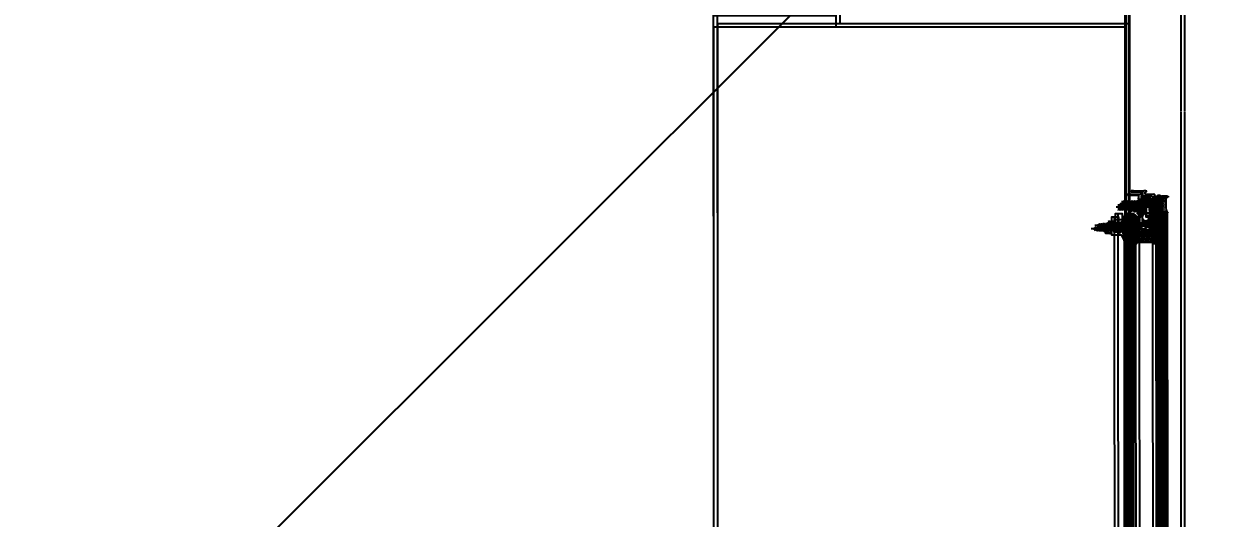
# Model space of a CAD drawing. Header units: inches. Extents: x 4821 to 127877, y 58012 to 433683.
# Drawn here: x 81884 to 82951, y 97337 to 97782 of the extents above; entities that cross this region are included whole.
import ezdxf

# ---------------------------------------------------------------- set-up
doc = ezdxf.new("R2010")
doc.units = ezdxf.units.IN
doc.header["$MEASUREMENT"] = 0
for name, pattern in [('$1$Center', [29.999999, 12, -6, 6, -6]), ('$1$DASHDOT', [25.4, 12.7, -6.35, 0, -6.35]), ('$1$DASHED', [19.05, 12.7, -6.35]), ('104-TYPICAL FLOOR$0$HIDDEN', [0.375, 0.25, -0.125])]:
    doc.linetypes.add(name, pattern=pattern)
for name, color, linetype in [('$1$ACC', 2, 'Continuous'), ('A-ANNO-DIMS', 90, 'Continuous'), ('A-FURN-FIXD', 10, 'Continuous'), ('A-LIN-10', 8, 'Continuous'), ('A-WAL-CMU', 7, 'Continuous'), ('A-WALL', 53, 'Continuous'), ('A-WIN', 141, 'Continuous'), ('HA', 9, 'Continuous')]:
    doc.layers.add(name, color=color, linetype=linetype)
doc.styles.add('T25-100', font='calibri.ttf', dxfattribs={"width": 0.8, "height": 250})
doc.styles.add('T25-200', font='calibri.ttf', dxfattribs={"width": 0.8, "height": 500})
doc.dimstyles.new('D100', dxfattribs={"dimtxt": 250, "dimasz": 100, "dimexe": 0.18, "dimexo": 0.0625, "dimgap": 90, "dimtad": 1, "dimdec": 0, "dimrnd": 5, "dimzin": 9, "dimdsep": 46, "dimtxsty": 'T25-100', "dimblk": 'ARCHTICK', "dimcen": 90, "dimse1": 1, "dimse2": 1, "dimclrd": 256, "dimclre": 90, "dimclrt": 7, "dimazin": 0, "dimtfac": 200, "dimtdec": 0, "dimtofl": 0, "dimtmove": 2, "dimatfit": 3, "dimldrblk": 'DOT', "dimfxl": 1, "dimtolj": 1, "dimarcsym": 0})

# ---------------------------------------------------------------- blocks, each defined once
blk = doc.blocks.new('nn win')
for points in [[(1073782.3, -1333384.7, 0.506094), (1073772.7, -1333379.1), (1073772.7, -1333381.8), (1073761.4, -1333381.8), (1073761.4, -1333384.7)], [(1074343.1, -1333384.7, -0.506094), (1074352.7, -1333379.1), (1074352.7, -1333381.8), (1074364, -1333381.8), (1074364, -1333384.7)], [(1073782.3, -1333396.7, -0.506094), (1073772.7, -1333402.3), (1073772.7, -1333399.7), (1073761.4, -1333399.7), (1073761.4, -1333396.7)], [(1074343.1, -1333396.7, 0.506094), (1074352.7, -1333402.3), (1074352.7, -1333399.7), (1074364, -1333399.7), (1074364, -1333396.7)]]:
    blk.add_hatch(color=2).paths.add_polyline_path(points)
at = {"color": 2}
for p, q in [((1073652.7, -1333363.2, -517.5), (1073642.7, -1333363.2, -517.5)), ((1074472.7, -1333363.2, -517.5), (1074482.7, -1333363.2, -517.5)), ((1073642.7, -1333473.2, -517.5), (1073652.7, -1333473.2, -517.5)), ((1074482.7, -1333473.2, -517.5), (1074472.7, -1333473.2, -517.5))]:
    blk.add_line(p, q, dxfattribs=at)
for p, q in [((1074352.7, -1333363.2, 517.5), (1073772.7, -1333363.2, -517.5)), ((1073772.7, -1333418.2, -517.5), (1074352.7, -1333418.2, 517.5)), ((1074432.7, -1333473.2, 703), (1073692.7, -1333473.2, -517.5))]:
    blk.add_line(p, q)
at = {"color": 2, "elevation": 1035}
for points in [[(1073652.7, -1333473.2), (1073692.7, -1333473.2), (1073692.7, -1333363.2), (1073692.7, -1333363.2), (1073692.7, -1333363.2), (1073652.7, -1333363.2)], [(1074472.7, -1333473.2), (1074432.7, -1333473.2), (1074432.7, -1333363.2), (1074432.7, -1333363.2), (1074432.7, -1333363.2), (1074472.7, -1333363.2)]]:
    blk.add_lwpolyline(points, close=True, dxfattribs=at)
at = {"color": 9, "elevation": 1035}
for points in [[(1073657.7, -1333468.2), (1073687.7, -1333468.2), (1073687.7, -1333368.2), (1073657.7, -1333368.2)], [(1074467.7, -1333468.2), (1074437.7, -1333468.2), (1074437.7, -1333368.2), (1074467.7, -1333368.2)]]:
    blk.add_lwpolyline(points, close=True, dxfattribs=at)
at = {"color": 2}
for points, elevation in [([(1073772.7, -1333384.7), (1073772.7, -1333363.2), (1073692.7, -1333363.2), (1073692.7, -1333418.2), (1073772.7, -1333418.2), (1073772.7, -1333396.7)], -517.5), ([(1074352.7, -1333384.7), (1074352.7, -1333363.2), (1074432.7, -1333363.2), (1074432.7, -1333418.2), (1074352.7, -1333418.2), (1074352.7, -1333396.7)], 517.5)]:
    blk.add_lwpolyline(points, dxfattribs=dict(at, elevation=elevation))
at = {"color": 9}
for points, elevation in [([(1073768.2, -1333384.7), (1073768.2, -1333367.7), (1073697.2, -1333367.7), (1073697.2, -1333413.7), (1073768.2, -1333413.7), (1073768.2, -1333396.7)], -517.5), ([(1074357.2, -1333384.7), (1074357.2, -1333367.7), (1074428.2, -1333367.7), (1074428.2, -1333413.7), (1074357.2, -1333413.7), (1074357.2, -1333396.7)], 517.5)]:
    blk.add_lwpolyline(points, dxfattribs=dict(at, elevation=elevation))
at = {"color": 2, "elevation": 1035}
for points in [[(1073782.3, -1333384.7, 0.506094), (1073772.7, -1333379.1), (1073772.7, -1333381.8), (1073761.4, -1333381.8), (1073761.4, -1333384.7)], [(1074343.1, -1333384.7, -0.506094), (1074352.7, -1333379.1), (1074352.7, -1333381.8), (1074364, -1333381.8), (1074364, -1333384.7)], [(1073782.3, -1333396.7, -0.506094), (1073772.7, -1333402.3), (1073772.7, -1333399.7), (1073761.4, -1333399.7), (1073761.4, -1333396.7)], [(1074343.1, -1333396.7, 0.506094), (1074352.7, -1333402.3), (1074352.7, -1333399.7), (1074364, -1333399.7), (1074364, -1333396.7)]]:
    blk.add_lwpolyline(points, format="xyb", close=True, dxfattribs=at)
at = {"elevation": 1035}
blk.add_lwpolyline([(1073751.4, -1333396.7), (1074374, -1333396.7), (1074374, -1333384.7), (1073751.4, -1333384.7)], close=True, dxfattribs=at)
blk = doc.blocks.new('kr')
at = {"layer": 'A-LIN-10', "linetype": '104-TYPICAL FLOOR$0$HIDDEN', "ltscale": 0.4}
blk.add_line((1023757.5, -1333195), (1020421.6, -1333195, 0), dxfattribs=at)
blk = doc.blocks.new('$1$M6x25')
at = {"color": 2, "linetype": '$1$Center', "ltscale": 10}
blk.add_line((-7.8, 0), (26.9, 0), dxfattribs=at)
at = {"color": 71}
for p, q in [((-6, 4.5), (-6, -4.5)), ((0, 5), (-5.5, 5)), ((0, 5), (0, -5)), ((0.8, 2.3), (0, 2.3)), ((1.2, 3), (0.8, 2.3)), ((0.8, 2.3), (1.9, -2.3)), ((1.8, 2.3), (1.2, 3)), ((1.8, 2.3), (2.9, -2.3)), ((2.8, 2.3), (1.8, 2.3)), ((3.2, 3), (2.8, 2.3)), ((2.8, 2.3), (3.9, -2.3)), ((3.8, 2.3), (3.2, 3)), ((3.8, 2.3), (4.9, -2.3)), ((4.8, 2.3), (3.8, 2.3)), ((5.2, 3), (4.8, 2.3)), ((4.8, 2.3), (5.9, -2.3)), ((5.8, 2.3), (5.2, 3)), ((5.8, 2.3), (6.9, -2.3)), ((6.8, 2.3), (5.8, 2.3)), ((7.2, 3), (6.8, 2.3)), ((6.8, 2.3), (7.9, -2.3)), ((7.8, 2.3), (7.2, 3)), ((7.8, 2.3), (8.9, -2.3)), ((8.8, 2.3), (7.8, 2.3)), ((9.2, 3), (8.8, 2.3)), ((8.8, 2.3), (9.9, -2.3)), ((9.8, 2.3), (9.2, 3)), ((9.8, 2.3), (10.9, -2.3)), ((10.8, 2.3), (9.8, 2.3)), ((11.2, 3), (10.8, 2.3)), ((10.8, 2.3), (11.9, -2.3)), ((11.8, 2.3), (11.2, 3)), ((11.8, 2.3), (12.9, -2.3)), ((12.8, 2.3), (11.8, 2.3)), ((13.2, 3), (12.8, 2.3)), ((12.8, 2.3), (13.9, -2.3)), ((13.8, 2.3), (13.2, 3)), ((13.8, 2.3), (14.9, -2.3)), ((14.8, 2.3), (13.8, 2.3)), ((15.2, 3), (14.8, 2.3)), ((14.8, 2.3), (15.9, -2.3)), ((15.8, 2.3), (15.2, 3)), ((15.8, 2.3), (16.9, -2.3)), ((16.8, 2.3), (15.8, 2.3)), ((17.2, 3), (16.8, 2.3)), ((16.8, 2.3), (17.9, -2.3)), ((17.8, 2.3), (17.2, 3)), ((17.8, 2.3), (18.9, -2.3)), ((18.8, 2.3), (17.8, 2.3)), ((19.2, 3), (18.8, 2.3)), ((18.8, 2.3), (19.9, -2.3)), ((19.8, 2.3), (19.2, 3)), ((19.8, 2.3), (20.9, -2.3)), ((20.8, 2.3), (19.8, 2.3)), ((21.2, 3), (20.8, 2.3)), ((20.8, 2.3), (21.9, -2.3)), ((21.8, 2.3), (21.2, 3)), ((21.8, 2.3), (22.9, -2.3)), ((22.8, 2.3), (21.8, 2.3)), ((23.2, 3), (22.8, 2.3)), ((22.8, 2.3), (23.9, -2.3)), ((23.8, 2.3), (23.2, 3)), ((23.8, 2.3), (24.9, -2.3)), ((24.8, 2.3), (23.8, 2.3)), ((25, 2.7), (24.8, 2.3)), ((24.8, 2.3), (25, 1.6)), ((25, 2.7), (25, -2.3)), ((0, -5), (-5.5, -5)), ((1.9, -2.3), (0, -2.3)), ((1.9, -2.3), (2.5, -3)), ((2.5, -3), (2.9, -2.3)), ((2.9, -2.3), (3.9, -2.3)), ((3.9, -2.3), (4.5, -3)), ((4.5, -3), (4.9, -2.3)), ((4.9, -2.3), (5.9, -2.3)), ((5.9, -2.3), (6.5, -3)), ((6.5, -3), (6.9, -2.3)), ((6.9, -2.3), (7.9, -2.3)), ((7.9, -2.3), (8.5, -3)), ((8.5, -3), (8.9, -2.3)), ((8.9, -2.3), (9.9, -2.3)), ((9.9, -2.3), (10.5, -3)), ((10.5, -3), (10.9, -2.3)), ((10.9, -2.3), (11.9, -2.3)), ((11.9, -2.3), (12.5, -3)), ((12.5, -3), (12.9, -2.3)), ((12.9, -2.3), (13.9, -2.3)), ((13.9, -2.3), (14.5, -3)), ((14.5, -3), (14.9, -2.3)), ((14.9, -2.3), (15.9, -2.3)), ((15.9, -2.3), (16.5, -3)), ((16.5, -3), (16.9, -2.3)), ((16.9, -2.3), (17.9, -2.3)), ((17.9, -2.3), (18.5, -3)), ((18.5, -3), (18.9, -2.3)), ((18.9, -2.3), (19.9, -2.3)), ((19.9, -2.3), (20.5, -3)), ((20.5, -3), (20.9, -2.3)), ((20.9, -2.3), (21.9, -2.3)), ((21.9, -2.3), (22.5, -3)), ((22.5, -3), (22.9, -2.3)), ((22.9, -2.3), (23.9, -2.3)), ((23.9, -2.3), (24.5, -3)), ((24.5, -3), (24.9, -2.3)), ((24.9, -2.3), (25, -2.3))]:
    blk.add_line(p, q, dxfattribs=at)
at = {"color": 71, "linetype": '$1$DASHED', "ltscale": 100}
for p, q in [((-6, 2.9), (-3, 2.9)), ((-6, 1.4), (-3, 1.4)), ((-6, -1.4), (-3, -1.4)), ((-6, -2.9), (-3, -2.9))]:
    blk.add_line(p, q, dxfattribs=at)
at = {"color": 71}
for centre, start, end in [((-5.5, 4.5), 90, 180), ((-5.5, -4.5), 180, 270)]:
    blk.add_arc(centre, 0.5, start, end, dxfattribs=at)
at = {"color": 71, "linetype": '$1$DASHED', "ltscale": 100}
for centre, radius, start, end in [((-4.2, 2.2), 1.4, 329.0209, 30.9791), ((-8.1, 0), 5.31, 344.2222, 15.7778), ((-4.2, -2.2), 1.4, 329.0209, 30.9791)]:
    blk.add_arc(centre, radius, start, end, dxfattribs=at)
blk = doc.blocks.new('$1$joint silicone 2')
h = blk.add_hatch()
h.set_pattern_fill('AR-SAND', color=11, scale=0.3)
h.set_pattern_definition([(37.5, (18049.9647, 8866.313), (-0.018898007, 0.578047131), [0, -0.456, 0, -0.51, 0, -0.4875]), (7.5, (18049.9647, 8866.313), (0.530933012, 0.84664382), [0, -0.246, 0, -0.411, 0, -0.1575]), (327.5, (18049.5957, 8866.313), (0.934242559, 0.001697716), [0, -0.15, 0, -0.54, 0, -0.705]), (317.5, (18049.5957, 8866.313), (0.90183798, 0.26330267), [0, -0.075, 0, -0.354, 0, -0.405])])
edge = h.paths.add_edge_path()
edge.add_line((-6.2, 1.2), (-6.2, 1.2))
edge.add_line((-6.2, 1.2), (-5.8, 0.9))
edge.add_line((-5.8, 0.9), (-5.2, 0.7))
edge.add_line((-5.2, 0.7), (-4.5, 0.5))
edge.add_line((-4.5, 0.5), (-3.8, 0.3))
edge.add_line((-3.8, 0.3), (-3, 0.2))
edge.add_line((-3, 0.2), (-2.2, 0.1))
edge.add_line((-2.2, 0.1), (-1.3, 0))
edge.add_line((-1.3, 0), (-0.5, 0))
edge.add_line((-0.5, 0), (0.5, 0))
edge.add_line((0.5, 0), (1.4, 0))
edge.add_line((1.4, 0), (2.3, 0))
edge.add_line((2.3, 0), (3.1, 0.1))
edge.add_line((3.1, 0.1), (4, 0.2))
edge.add_line((4, 0.2), (4.7, 0.3))
edge.add_line((4.7, 0.3), (5.5, 0.5))
edge.add_line((5.5, 0.5), (6.1, 0.7))
edge.add_line((6.1, 0.7), (6.7, 0.9))
edge.add_line((6.7, 0.9), (7.1, 1.2))
edge.add_line((7.1, 1.2), (7.1, 1.2))
edge.add_line((7.1, 1.2), (7.5, 0.8))
edge.add_line((7.5, 0.8), (7.5, -4.2))
edge.add_arc((0.5, -28.2), 25, 73.7398, 106.2602)
edge.add_line((-6.5, -4.2), (-6.5, 0.8))
edge.add_line((-6.5, 0.8), (-6.2, 1.2))
at = {"color": 11}
blk.add_lwpolyline([(-6.2, 1.2), (-6.2, 1.2), (-5.8, 0.9), (-5.2, 0.7), (-4.5, 0.5), (-3.8, 0.3), (-3, 0.2), (-2.2, 0.1), (-1.3, 0), (-0.5, 0), (0.5, 0), (1.4, 0), (2.3, 0), (3.1, 0.1), (4, 0.2), (4.7, 0.3), (5.5, 0.5), (6.1, 0.7), (6.7, 0.9), (7.1, 1.2), (7.1, 1.2), (7.5, 0.8), (7.5, -4.2, 0.142857), (-6.5, -4.2), (-6.5, 0.8)], format="xyb", close=True, dxfattribs=at)
blk = doc.blocks.new('$1$butile2')
h = blk.add_hatch(color=11)
h.dxf.hatch_style = 1
h.paths.add_polyline_path([(9.3, 0.2), (0, 0.2), (0, 0), (9.3, 0)])
at = {"color": 11}
blk.add_lwpolyline([(9.3, 0.2), (0, 0.2), (0, 0), (9.3, 0)], close=True, dxfattribs=at)
blk = doc.blocks.new('$1$inner silicone')
h = blk.add_hatch()
h.set_pattern_fill('DOTS', scale=4)
h.paths.add_polyline_path([(12.2, 0), (12.2, -0.2), (12.2, -4), (0, -4, 0.23607), (0, 0)])
at = {"color": 7}
blk.add_line((12.2, -0.2), (12.2, 0), dxfattribs=at)
blk.add_arc((-4, -2), 4.47, 333.4347, 26.5653, dxfattribs=at)
blk = doc.blocks.new('$1$outer silicone')
h = blk.add_hatch()
h.set_pattern_fill('DOTS', scale=4)
h.paths.add_polyline_path([(16.7, 0), (16.7, -5.8), (16.7, -6), (0, -6, 0.293351), (0, 0)])
at = {"color": 7}
blk.add_line((16.7, -5.8), (16.7, -6), dxfattribs=at)
blk.add_arc((-4.7, -3), 5.55, 327.3018, 32.6982, dxfattribs=at)
blk = doc.blocks.new('$1$GTSY500112')
at = {"layer": 'A-FURN-FIXD'}
blk.add_lwpolyline([(5.9, -11.8, 0.57735), (5.1, -11.8, -1), (4.2, -11.2), (4.5, -10.7, 0.965781), (3.6, -10.2, -0.138673), (1.6, -12, -1.037842), (1.4, -11.5, 0.283592), (2.2, -10.4, -0.584426), (2.3, -10.4, 1.39494), (2.4, -10), (1.7, -10, 0.111575), (1.3, -10.1, -0.09543), (-6, -12, -0.91232), (-6.1, -11.5, 0.076551), (-0.5, -9.1, 0.260148), (0, -8.3), (0, 0), (1.6, 0), (2.1, -0.2), (2.4, 0.1), (2.4, 1.7), (2, 1.9), (1.8, 2.1), (1.9, 2.4), (3.3, 3.5), (5.2, 3), (5.8, 3), (7.7, 3.5), (9.1, 2.4), (9.2, 2.1), (9, 1.9), (8.5, 1.7), (8.5, 0.1), (8.9, -0.2), (9.4, 0), (11, 0), (11, -8.3, 0.260148), (11.5, -9.1, 0.076551), (17.1, -11.5, -0.91232), (17, -12, -0.09543), (9.7, -10.1, 0.111575), (9.3, -10), (8.6, -10, 1.39494), (8.7, -10.4, -0.584426), (8.8, -10.4, 0.283592), (9.6, -11.5, -1.037842), (9.4, -12, -0.138673), (7.4, -10.2, 0.965781), (6.5, -10.7), (6.8, -11.2, -1)], format="xyb", close=True, dxfattribs=at)
for points in [[(4.1, -0.1), (3.6, 0.4), (3.6, 1.5), (4.1, 2), (6.9, 2), (7.4, 1.5), (7.4, 0.4), (6.9, -0.1)], [(4, -1.6), (4.5, -2.1), (4.5, -7.1), (4, -7.6), (3.2, -7.6), (2.7, -7.1), (2.7, -2.1), (3.2, -1.6)], [(7.8, -7.6), (7, -7.6), (6.5, -7.1), (6.5, -2.1), (7, -1.6), (7.8, -1.6), (8.3, -2.1), (8.3, -7.1)]]:
    blk.add_lwpolyline(points, close=True, dxfattribs=at)
blk = doc.blocks.new('$1$GTSY500502')
at = {"color": 151}
blk.add_lwpolyline([(-1.8, 2.4, -0.668179), (-2.1, 1.7), (-2.3, 1.7), (-2.3, 0), (-2, -0.3), (-1.7, 0), (0, 0), (0, -0.5), (-1, -0.5), (-1, -1), (1.9, -1, 0.15392), (2.5, -0.8, -0.807191), (2.8, -1.1, -0.191853), (2.2, -1.5, -0.072848), (0.7, -1.7), (0, -1.7), (0, -3), (-2.5, -3), (-2.5, -2.5, 0.414214), (-2.8, -2.2), (-8.2, -2.2, 0.414214), (-8.5, -2.5), (-8.5, -3), (-11, -3), (-11, -1.7), (-11.7, -1.7, -0.072848), (-13.2, -1.5, -0.191853), (-13.8, -1.1, -0.807191), (-13.5, -0.8, 0.15392), (-12.9, -1), (-10, -1), (-10, -0.5), (-11, -0.5), (-11, 0), (-9.3, 0), (-9, -0.3), (-8.6, 0), (-8.6, 1.7), (-8.9, 1.7, -0.668179), (-9.2, 2.4), (-7.8, 3.8), (-3.2, 3.8)], format="xyb", close=True, dxfattribs=at)
blk.add_lwpolyline([(-3.6, 0.5), (-4.1, 0), (-6.9, 0), (-7.4, 0.5), (-7.4, 1.5), (-6.9, 2), (-4.1, 2), (-3.6, 1.5)], close=True, dxfattribs=at)
blk = doc.blocks.new('$1$RHS4.2x22')
at = {"layer": 'A-FURN-FIXD', "linetype": '$1$DASHDOT'}
blk.add_line((4.8, 0), (-24, 0), dxfattribs=at)
at = {"layer": 'A-FURN-FIXD'}
for p, q in [((-22, 0), (-20.3, 1.1)), ((-19.7, -1.3), (-22, 0)), ((-20, 1.6), (-20.3, 1.1)), ((-19.7, -1.3), (-20.3, 1.1)), ((-19.5, 1.1), (-20, 1.6)), ((-18.2, 1.6), (-19.5, 1.1)), ((-18.9, -1.3), (-19.5, 1.1)), ((-17.8, 2.1), (-18.1, 1.6)), ((-17.4, -1.6), (-18.1, 1.6)), ((-17.3, 1.6), (-17.8, 2.1)), ((-16.1, 1.6), (-17.3, 1.6)), ((-16.6, -1.6), (-17.3, 1.6)), ((-15.9, 2.1), (-16.1, 1.6)), ((-15.4, -1.6), (-16.1, 1.6)), ((-15.3, 1.6), (-15.9, 2.1)), ((-14.6, -1.6), (-15.3, 1.6)), ((-14.1, 1.6), (-15.3, 1.6)), ((-13.9, 2.1), (-14.1, 1.6)), ((-13.4, -1.6), (-14.1, 1.6)), ((-13.3, 1.6), (-13.9, 2.1)), ((-12.6, -1.6), (-13.3, 1.6)), ((-12.1, 1.6), (-13.3, 1.6)), ((-11.9, 2.1), (-12.1, 1.6)), ((-11.4, -1.6), (-12.1, 1.6)), ((-11.3, 1.6), (-11.9, 2.1)), ((-10.6, -1.6), (-11.3, 1.6)), ((-10.1, 1.6), (-11.3, 1.6)), ((-9.9, 2.1), (-10.1, 1.6)), ((-9.4, -1.6), (-10.1, 1.6)), ((-9.9, 2.1), (-9.3, 1.6)), ((-8.6, -1.6), (-9.3, 1.6)), ((-8.1, 1.6), (-9.3, 1.6)), ((-7.9, 2.1), (-8.1, 1.6)), ((-7.4, -1.6), (-8.1, 1.6)), ((-7.3, 1.6), (-7.9, 2.1)), ((-6.6, -1.6), (-7.3, 1.6)), ((-6.2, 1.6), (-7.3, 1.6)), ((-5.9, 2.1), (-6.2, 1.6)), ((-5.4, -1.6), (-6.2, 1.6)), ((-5.3, 1.6), (-5.9, 2.1)), ((-4.6, -1.6), (-5.3, 1.6)), ((-4.2, 1.6), (-5.3, 1.6)), ((-3.9, 2.1), (-4.2, 1.6)), ((-3.4, -1.6), (-4.2, 1.6)), ((-3.4, -1.6), (-4.2, 1.6)), ((-3.3, 1.6), (-3.9, 2.1)), ((-2.6, -1.6), (-3.3, 1.6)), ((-2.2, 1.6), (-3.3, 1.6)), ((-1.9, 2.1), (-2.2, 1.6)), ((-1.4, -1.6), (-2.2, 1.6)), ((-1.3, 1.6), (-1.9, 2.1)), ((-0.6, -1.6), (-1.3, 1.6)), ((-0.2, 1.6), (-1.3, 1.6)), ((0, 1.9), (-0.2, 1.6)), ((0, 0.9), (-0.2, 1.6)), ((1.4, 4.1), (0, 4.1)), ((0, -4.1), (0, 4.1)), ((3, 0.5), (2, 0.5)), ((2, -0.5), (2, 0.5)), ((-19.7, -1.3), (-19.2, -1.8)), ((-19.2, -1.8), (-18.9, -1.3)), ((-17.4, -1.6), (-18.9, -1.3)), ((-17.4, -1.6), (-16.9, -2.1)), ((-16.9, -2.1), (-16.6, -1.6)), ((-15.4, -1.6), (-16.6, -1.6)), ((-15.4, -1.6), (-14.9, -2.1)), ((-14.9, -2.1), (-14.6, -1.6)), ((-13.4, -1.6), (-14.6, -1.6)), ((-13.4, -1.6), (-12.9, -2.1)), ((-12.9, -2.1), (-12.6, -1.6)), ((-11.4, -1.6), (-12.6, -1.6)), ((-11.4, -1.6), (-10.9, -2.1)), ((-10.9, -2.1), (-10.6, -1.6)), ((-9.4, -1.6), (-10.6, -1.6)), ((-9.4, -1.6), (-8.9, -2.1)), ((-8.9, -2.1), (-8.6, -1.6)), ((-7.4, -1.6), (-8.6, -1.6)), ((-7.4, -1.6), (-6.9, -2.1)), ((-6.9, -2.1), (-6.6, -1.6)), ((-5.4, -1.6), (-6.6, -1.6)), ((-5.4, -1.6), (-4.9, -2.1)), ((-4.9, -2.1), (-4.6, -1.6)), ((-3.4, -1.6), (-4.6, -1.6)), ((-3.4, -1.6), (-2.9, -2.1)), ((-2.9, -2.1), (-2.6, -1.6)), ((-1.4, -1.6), (-2.6, -1.6)), ((-1.4, -1.6), (-0.9, -2.1)), ((-0.9, -2.1), (-0.6, -1.6)), ((0, -1.6), (-0.6, -1.6)), ((1.4, -4.1), (0, -4.1)), ((3, -0.5), (2, -0.5))]:
    blk.add_line(p, q, dxfattribs=at)
for centre, start, end in [((-5, -0.9), 9.6294, 37.9057), ((-5, 0.9), 322.0943, 350.3706)]:
    blk.add_arc(centre, 8.15, start, end, dxfattribs=at)
blk = doc.blocks.new('FIRST SLAB EDGE')
at = {"ltscale": 0.5, "extrusion": (5.69003e-07, -1.56101e-06, 1)}
h = blk.add_hatch(dxfattribs=at)
h.set_pattern_fill('ANSI38', color=21, scale=5, angle=179.0162, style=0)
h.set_pattern_definition([(224.01620899, (630235.1728, -1352179.8595), (0.4342886525, -0.44946453287), []), (314.01620899, (630235.1728, -1352179.8595), (1.3180418379, -0.46464041323), [1.5625, -0.9375])])
h.paths.add_polyline_path([(1195971.6, -1713216.3), (1195971.4, -1713215.8), (1195971.1, -1713215.4), (1195970.8, -1713215.2), (1195970.4, -1713215), (1195970.1, -1713214.8), (1195969.7, -1713214.8), (1195969.4, -1713214.7), (1195969.1, -1713214.8), (1195968.8, -1713214.9), (1195968.5, -1713215), (1195968.2, -1713215.1), (1195967.9, -1713215.3), (1195967.7, -1713215.5), (1195967.5, -1713215.7), (1195967.4, -1713215.9), (1195967.3, -1713216.2), (1195967.2, -1713216.4), (1195967.2, -1713216.6), (1195967.2, -1713216.8), (1195967.2, -1713217.1), (1195967.2, -1713217.3), (1195967.3, -1713217.6), (1195967.3, -1713218), (1195967.3, -1713218.3), (1195967.4, -1713218.7), (1195967.4, -1713219.2), (1195967.4, -1713219.7), (1195967.4, -1713220.2), (1195967.4, -1713220.8), (1195967.4, -1713221.3), (1195967.5, -1713221.9), (1195967.5, -1713222.5), (1195967.5, -1713223.1), (1195967.4, -1713223.6), (1195967.4, -1713224.2), (1195967.4, -1713224.8), (1195967.4, -1713225.3), (1195967.4, -1713225.8), (1195967.4, -1713226.2), (1195967.3, -1713226.6), (1195967.3, -1713227), (1195967.3, -1713227.3), (1195967.2, -1713227.6), (1195967.2, -1713227.9), (1195967.2, -1713228.1), (1195967.2, -1713228.4), (1195967.2, -1713228.6), (1195967.3, -1713228.8), (1195967.4, -1713229), (1195967.5, -1713229.3), (1195967.7, -1713229.5), (1195967.9, -1713229.7), (1195968.2, -1713229.8), (1195968.5, -1713230), (1195968.8, -1713230.1), (1195969.1, -1713230.2), (1195969.4, -1713230.2), (1195969.7, -1713230.2), (1195970.1, -1713230.1), (1195970.4, -1713230), (1195970.8, -1713229.8), (1195971.1, -1713229.5), (1195971.4, -1713229.1), (1195971.6, -1713228.7), (1195971.9, -1713228.1), (1195972, -1713227.5), (1195972.2, -1713226.8), (1195972.3, -1713226), (1195972.4, -1713225.2), (1195972.5, -1713224.3), (1195972.5, -1713223.4), (1195972.5, -1713222.5), (1195972.5, -1713221.6), (1195972.5, -1713220.7), (1195972.4, -1713219.8), (1195972.3, -1713219), (1195972.2, -1713218.2), (1195972, -1713217.5), (1195971.9, -1713216.8)])
at = {"extrusion": (5.69003e-07, -1.56101e-06, 1)}
h = blk.add_hatch(dxfattribs=at)
h.set_pattern_fill('ANSI32', angle=179.0162)
h.set_pattern_definition([(224.016208986, (622690.8999, -1344893.7018), (0.2605731915, -0.26967871972), []), (224.016208986, (622690.72316, -1344893.69878), (0.2605731915, -0.26967871972), [])])
h.paths.add_polyline_path([(1195924.3, -1713237.7), (1195924.3, -1713239.2), (1195923.3, -1713239.2), (1195923.3, -1713241.7), (1195923, -1713242), (1195923.3, -1713242.3), (1195923.3, -1713244.7), (1195924.3, -1713244.7), (1195924.3, -1713246.2), (1195928.8, -1713246.2), (1195928.8, -1713245.2), (1195929.4, -1713245.2), (1195930.3, -1713246.1), (1195930.3, -1713245.9), (1195930.6, -1713245.4), (1195930.3, -1713245), (1195928.6, -1713245), (1195928.4, -1713245.5), (1195928.2, -1713245.7), (1195927.9, -1713245.6), (1195926.8, -1713244.2), (1195927.3, -1713242.3), (1195927.3, -1713241.7), (1195926.8, -1713239.8), (1195927.9, -1713238.4), (1195928.2, -1713238.3), (1195928.4, -1713238.5), (1195928.6, -1713238.9), (1195930.3, -1713238.9), (1195930.6, -1713238.6), (1195930.3, -1713238.1), (1195930.3, -1713237.8), (1195929.4, -1713238.7), (1195928.8, -1713238.7), (1195928.8, -1713237.7)])
h = blk.add_hatch(dxfattribs=at)
h.set_pattern_fill('HEX', color=140, scale=3, angle=179.0162)
h.set_pattern_definition([(179.01620899, (636844.3996, -1337696.1835), (-0.011151949, -0.6494233088), [0.375, -0.75]), (299.01620899, (636844.3996, -1337696.1835), (0.56799305774, 0.3150537833), [0.375, -0.75]), (239.01620899, (636844.02466, -1337696.17706), (0.55684110875, -0.33436952553), [0.375, -0.75])])
edge = h.paths.add_edge_path()
edge.add_line((1195950.6, -1713253.7), (1195950.6, -1713249.4))
edge.add_arc((1195950.9, -1713249.4), 0.3, 854.9998, 899.9998, ccw=False)
edge.add_line((1195950.6, -1713249.2), (1195951.8, -1713248.1))
edge.add_arc((1195952, -1713248.3), 0.3, 809.9998, 854.9998, ccw=False)
edge.add_line((1195952, -1713248), (1195968, -1713248))
edge.add_arc((1195968, -1713248.3), 0.3, 764.9998, 809.9998, ccw=False)
edge.add_line((1195968.2, -1713248.1), (1195969.4, -1713249.2))
edge.add_arc((1195969.2, -1713249.4), 0.3, 719.9998, 764.9998, ccw=False)
edge.add_line((1195969.5, -1713249.4), (1195969.5, -1713253.7))
edge.add_arc((1195969.2, -1713253.7), 0.3, 629.9998, 719.9998, ccw=False)
edge.add_line((1195969.2, -1713254), (1195950.9, -1713254))
edge.add_arc((1195950.9, -1713253.7), 0.3, 899.9998, 989.9998, ccw=False)
at = {"layer": '$1$ACC', "color": 101, "extrusion": (5.69003e-07, -1.56101e-06, 1), "elevation": 1212.6}
for points in [[(1195950.6, -1713254.3, -0.414214), (1195950.3, -1713254), (1195950.3, -1713249.3, -0.198912), (1195950.3, -1713249.1), (1195951.7, -1713247.8, -0.198912), (1195951.9, -1713247.7), (1195968.1, -1713247.7, -0.198912), (1195968.3, -1713247.8), (1195969.7, -1713249.1, -0.198912), (1195969.8, -1713249.3), (1195969.8, -1713254, -0.414214), (1195969.5, -1713254.3)], [(1195950.6, -1713253.7), (1195950.6, -1713249.4, -0.198912), (1195950.6, -1713249.2), (1195951.8, -1713248.1, -0.198912), (1195952, -1713248), (1195968, -1713248, -0.198912), (1195968.2, -1713248.1), (1195969.4, -1713249.2, -0.198912), (1195969.5, -1713249.4), (1195969.5, -1713253.7, -0.414214), (1195969.2, -1713254), (1195950.9, -1713254, -0.414214)]]:
    blk.add_lwpolyline(points, format="xyb", close=True, dxfattribs=at)
at = {"color": 165, "linetype": 'Continuous', "extrusion": (5.69003e-07, 1.56101e-06, 1)}
for p, q in [((1195942.3, -1714067, 1209.3), (1195941.7, -1713230.5, 1209.3)), ((1195943.3, -1714067, 1209.3), (1195942.7, -1713230.5, 1209.3)), ((1195944.3, -1714067, 1209.3), (1195943.7, -1713230.5, 1209.3)), ((1195945.3, -1714067, 1209.3), (1195944.7, -1713230.5, 1209.3)), ((1195946.3, -1714067, 1209.3), (1195945.7, -1713230.5, 1209.3)), ((1195947.3, -1714067, 1209.3), (1195946.7, -1713230.5, 1209.3)), ((1195971.7, -1714071.5, 1209.3), (1195971.1, -1713230.5, 1209.3)), ((1195972.7, -1714071.5, 1209.3), (1195972.1, -1713230.5, 1209.3)), ((1195973.7, -1714071.5, 1209.3), (1195973.1, -1713230.5, 1209.3)), ((1195974.7, -1714071.5, 1209.3), (1195974.1, -1713230.5, 1209.3)), ((1195975.7, -1714071.5, 1209.3), (1195975.1, -1713230.5, 1209.3)), ((1195976.7, -1714071.5, 1209.3), (1195976.1, -1713230.5, 1209.3)), ((1195977.7, -1714070.5, 1209.3), (1195977.1, -1713230.5, 1209.3))]:
    blk.add_line(p, q, dxfattribs=at)
at = {"color": 31, "extrusion": (5.69003e-07, 1.56101e-06, 1)}
blk.add_line((1195970.9, -1714045.5, 1209.3), (1195970.3, -1713230.5, 1209.3), dxfattribs=at)
at = {"color": 7, "extrusion": (5.69003e-07, -1.56101e-06, 1)}
blk.add_line((1195971.7, -1713229.5, 1209.3), (1195971.4, -1713229.2, 1209.3), dxfattribs=at)
blk.add_line((1195971.7, -1713229.5, 1209.3), (1195971.4, -1713229.2, 1209.3), dxfattribs=at)
at = {"color": 165, "linetype": 'Continuous', "extrusion": (5.69003e-07, -1.56101e-06, 1)}
for p, q in [((1195971.7, -1713229.5, 1209.3), (1195976.7, -1713229.5, 1209.3)), ((1195971.7, -1713229.5, 1209.3), (1195976.7, -1713229.5, 1209.3)), ((1195976.7, -1713229.5, 1209.3), (1195977.7, -1713230.5, 1209.3)), ((1195948.3, -1713234, 1209.3), (1195942.3, -1713234, 1209.3))]:
    blk.add_line(p, q, dxfattribs=at)
at = {"color": 52, "extrusion": (5.69003e-07, -1.56101e-06, 1)}
for p, q in [((1195954, -1713239.3, 1209.3), (1195964, -1713246, 1209.3)), ((1195964, -1713239.3, 1209.3), (1195954, -1713246, 1209.3))]:
    blk.add_line(p, q, dxfattribs=at)
at = {"color": 16, "linetype": 'Continuous', "extrusion": (5.69003e-07, -1.56101e-06, 1)}
blk.add_line((1195948.5, -1713255.5, 1209.3), (1195948.3, -1713255.5, 1209.3), dxfattribs=at)
at = {"color": 3, "linetype": '$1$Center', "ltscale": 50, "extrusion": (5.69003e-07, -1.56101e-06, 1), "elevation": 1212.6}
blk.add_lwpolyline([(1195963.4, -1713216), (1195963.4, -1713215.6), (1195955.8, -1713215.6, -0.414214), (1195954.8, -1713214.6), (1195954.8, -1713212), (1195944.5, -1713212), (1195944, -1713211.3, -0.352941), (1195944, -1713210.9), (1195944.5, -1713210.3), (1195946.5, -1713210.3), (1195946.5, -1713210.8), (1195955.8, -1713210.8), (1195955.8, -1713210.3), (1195957.5, -1713210.3), (1195958, -1713210.9, -0.352941), (1195958, -1713211.3), (1195957.5, -1713212), (1195956.8, -1713212), (1195956.8, -1713213.6), (1195964.9, -1713213.6, -0.414214), (1195965.4, -1713214.1), (1195965.4, -1713215.5), (1195977.7, -1713215.5), (1195977.7, -1713216.5), (1195963.9, -1713216.5, -0.414214)], format="xyb", close=True, dxfattribs=at)
at = {"color": 7, "extrusion": (5.69003e-07, -1.56101e-06, 1), "elevation": 1212.6}
blk.add_lwpolyline([(1195959.3, -1713237.1), (1195962.1, -1713237.1, 1.010051), (1195963.5, -1713235.7), (1195963.5, -1713232.9, 1.010051), (1195962.1, -1713231.5), (1195961.3, -1713231.5), (1195961.3, -1713217), (1195956.3, -1713217), (1195956.3, -1713231.3, 1.08744)], format="xyb", close=True, dxfattribs=at)
at = {"color": 21, "extrusion": (5.69003e-07, -1.56101e-06, 1)}
blk.add_lwpolyline([(1195971.6, -1713216.3), (1195971.4, -1713215.8), (1195971.1, -1713215.4), (1195970.8, -1713215.2), (1195970.4, -1713215), (1195970.1, -1713214.8), (1195969.7, -1713214.8), (1195969.4, -1713214.7), (1195969.1, -1713214.8), (1195968.8, -1713214.9), (1195968.5, -1713215), (1195968.2, -1713215.1), (1195967.9, -1713215.3), (1195967.7, -1713215.5), (1195967.5, -1713215.7), (1195967.4, -1713215.9), (1195967.3, -1713216.2), (1195967.2, -1713216.4), (1195967.2, -1713216.6), (1195967.2, -1713216.8), (1195967.2, -1713217.1), (1195967.2, -1713217.3), (1195967.3, -1713217.6), (1195967.3, -1713218), (1195967.3, -1713218.3), (1195967.4, -1713218.7), (1195967.4, -1713219.2), (1195967.4, -1713219.7), (1195967.4, -1713220.2), (1195967.4, -1713220.8), (1195967.4, -1713221.3), (1195967.5, -1713221.9), (1195967.5, -1713222.5), (1195967.5, -1713223.1), (1195967.4, -1713223.6), (1195967.4, -1713224.2), (1195967.4, -1713224.8), (1195967.4, -1713225.3), (1195967.4, -1713225.8), (1195967.4, -1713226.2), (1195967.3, -1713226.6), (1195967.3, -1713227), (1195967.3, -1713227.3), (1195967.2, -1713227.6), (1195967.2, -1713227.9), (1195967.2, -1713228.1), (1195967.2, -1713228.4), (1195967.2, -1713228.6), (1195967.3, -1713228.8), (1195967.4, -1713229), (1195967.5, -1713229.3), (1195967.7, -1713229.5), (1195967.9, -1713229.7), (1195968.2, -1713229.8), (1195968.5, -1713230), (1195968.8, -1713230.1), (1195969.1, -1713230.2), (1195969.4, -1713230.2), (1195969.7, -1713230.2), (1195970.1, -1713230.1), (1195970.4, -1713230), (1195970.8, -1713229.8), (1195971.1, -1713229.5), (1195971.4, -1713229.1), (1195971.6, -1713228.7), (1195971.9, -1713228.1), (1195972, -1713227.5), (1195972.2, -1713226.8), (1195972.3, -1713226), (1195972.4, -1713225.2), (1195972.5, -1713224.3), (1195972.5, -1713223.4), (1195972.5, -1713222.5), (1195972.5, -1713221.6), (1195972.5, -1713220.7), (1195972.4, -1713219.8), (1195972.3, -1713219), (1195972.2, -1713218.2), (1195972, -1713217.5), (1195971.9, -1713216.8)], close=True, dxfattribs=at)
at = {"color": 31, "extrusion": (5.69003e-07, -1.56101e-06, 1), "elevation": 1212.6}
blk.add_lwpolyline([(1195930.3, -1713236.5), (1195930.3, -1713231), (1195936.3, -1713231), (1195936.3, -1713236.5)], dxfattribs=at)
at = {"color": 31, "extrusion": (5.69003e-07, 1.56101e-06, 1), "elevation": 1207.3}
for points in [[(1195933.3, -1714053.5), (1195932.7, -1713230.5)], [(1195952.5, -1714046.7), (1195951.9, -1713230.5)], [(1195966.9, -1713230.5), (1195967.5, -1714045.5)]]:
    blk.add_lwpolyline(points, dxfattribs=at)
at = {"color": 21, "linetype": 'Continuous', "extrusion": (5.69003e-07, -1.56101e-06, 1), "elevation": 1212.6}
blk.add_lwpolyline([(1195947.5, -1713232.2, -0.414214), (1195948.5, -1713233.2), (1195948.5, -1713234.6), (1195948.5, -1713234.6), (1195948.5, -1713236), (1195948.5, -1713236), (1195948.5, -1713236.9, 0.414214), (1195949.2, -1713237.6), (1195950.8, -1713237.6), (1195950.8, -1713246), (1195952.1, -1713246), (1195952.1, -1713236), (1195952.1, -1713236), (1195952.1, -1713234.6), (1195952.1, -1713234.6), (1195952.1, -1713231.4, 0.414214), (1195949.1, -1713228.4), (1195947.4, -1713228.4, 0.231514), (1195941.3, -1713231.4, 0.624419), (1195941.7, -1713232.2)], format="xyb", close=True, dxfattribs=at)
at = {"color": 16, "linetype": 'Continuous', "extrusion": (5.69003e-07, -1.56101e-06, 1), "elevation": 1212.6}
blk.add_lwpolyline([(1195954.7, -1713230.5, 0.198912), (1195955, -1713229.8), (1195955, -1713229.5), (1195956, -1713229.5), (1195956, -1713231.3), (1195954.3, -1713233), (1195954.3, -1713237.6), (1195964.2, -1713237.6), (1195964.2, -1713231), (1195962.3, -1713231), (1195962.3, -1713229.5), (1195965.7, -1713229.5), (1195965.7, -1713246.2), (1195971.5, -1713246.2), (1195971.5, -1713255.5), (1195967.5, -1713255.5), (1195967.5, -1713254.5), (1195970, -1713254.5), (1195970, -1713247.7), (1195950, -1713247.7), (1195950, -1713254.5), (1195952.5, -1713254.5), (1195952.5, -1713255.5), (1195948.5, -1713255.5), (1195948.5, -1713246.2), (1195952.3, -1713246.2), (1195952.3, -1713234), (1195952.8, -1713234), (1195952.8, -1713233, -0.198912), (1195953.3, -1713231.9)], format="xyb", close=True, dxfattribs=at)
blk.add_lwpolyline([(1195953.8, -1713246.2), (1195953.8, -1713239.1), (1195964.2, -1713239.1), (1195964.2, -1713246.2)], close=True, dxfattribs=at)
at = {"color": 52, "extrusion": (5.69003e-07, -1.56101e-06, 1), "elevation": 1212.6}
blk.add_lwpolyline([(1195954, -1713246), (1195954, -1713239.3), (1195964, -1713239.3), (1195964, -1713246)], close=True, dxfattribs=at)
at = {"layer": 'A-WAL-CMU'}
for p, q in [((1195942.3, -1715443.5), (1195942.3, -1711443.5)), ((1195572.3, -1713230.5, 1209.3), (1195572.3, -1713060.2, 1209.3)), ((1195572.3, -1713060.2), (1195572.3, -1714233.5))]:
    blk.add_line(p, q, dxfattribs=at)
at = {"layer": 'A-WAL-CMU', "elevation": 1209.3}
blk.add_lwpolyline([(1195942.3, -1713060.3), (1195572.3, -1713060.2)], dxfattribs=at)
at = {"color": 7, "extrusion": (-5.69003e-07, 1.56101e-06, -1), "zscale": -1}
for name, p, rotation in [('$1$M6x25', (-1195961.3, -1713222.5, -1212.6), 0.0002189598665669354), ('$1$GTSY500502', (-1195953.3, -1713228, -1212.6), 270.0002189598665), ('$1$joint silicone 2', (-1195972.5, -1713222, -1212.6), 270.0002189598665), ('$1$outer silicone', (-1195965.7, -1713229.5, -1212.6), 270.0002189598665), ('$1$RHS4.2x22', (-1195935.8, -1713242, -1212.6), 180.0002189598666), ('$1$inner silicone', (-1195948.3, -1713234, -1212.6), 270.0002189598665), ('$1$butile2', (-1195971.5, -1713255.5, -1212.6), 90.00021895986654)]:
    blk.add_blockref(name, p, dxfattribs=dict(at, rotation=rotation))
at = {"color": 7, "extrusion": (5.69003e-07, -1.56101e-06, 1), "rotation": 89.99978104013333}
for name, p in [('$1$GTSY500112', (1195930.3, -1713247.5, 1212.6)), ('$1$butile2', (1195948.5, -1713255.5, 1212.6))]:
    blk.add_blockref(name, p, dxfattribs=at)
at = {"layer": 'A-WAL-CMU', "xscale": -1, "rotation": 270}
blk.add_blockref('kr', (2529187.3, -2735711.7, 2057.5), dxfattribs=at)
at = {"layer": 'A-WIN', "xscale": -1, "rotation": 270}
blk.add_blockref('nn win', (2529045.5, -2786702.9, 1209.3), dxfattribs=at)
blk = doc.blocks.new('_ArchTick')
at = {"color": 0, "linetype": 'ByBlock', "const_width": 0.15}
blk.add_lwpolyline([(-0.5, -0.5), (0.5, 0.5)], dxfattribs=at)
blk = doc.blocks.new('*D177')
at = {"layer": 'A-ANNO-DIMS', "lineweight": -2, "transparency": 16777216}
blk.add_line((58779.9, 98191), (82507.7, 98191), dxfattribs=at)
at = {"layer": 'Defpoints', "color": 0, "transparency": 16777216}
for p in [(82507.7, 98191), (58779.9, 97900.9, 0), (82507.7, 97611.9, 1209.3)]:
    blk.add_point(p, dxfattribs=at)
at = {"layer": 'A-ANNO-DIMS', "lineweight": -2, "transparency": 16777216, "xscale": 100, "yscale": 100, "zscale": 100, "rotation": 180}
blk.add_blockref('_ArchTick', (58779.9, 98191), dxfattribs=at)
at = {"layer": 'A-ANNO-DIMS', "lineweight": -2, "transparency": 16777216, "xscale": 100, "yscale": 100, "zscale": 100}
blk.add_blockref('_ArchTick', (82507.7, 98191), dxfattribs=at)
at = {"layer": 'A-ANNO-DIMS', "color": 7, "transparency": 16777216, "insert": (70643.8, 98537.2), "char_height": 500, "attachment_point": 5, "style": 'T25-200'}
blk.add_mtext('\\A1;23730', dxfattribs=at)
blk = doc.blocks.new('_Dot')
at = {"lineweight": -2}
blk.add_line((-0.5, 0), (-1, 0), dxfattribs=at)
at = {"const_width": 0.5}
blk.add_lwpolyline([(-0.25, 0, 1), (0.25, 0, 1)], format="xyb", close=True, dxfattribs=at)
blk = doc.blocks.new('*D351')
at = {"layer": 'A-ANNO-DIMS', "lineweight": -2, "transparency": 16777216}
blk.add_line((58776.5, 98188), (82504.3, 98188), dxfattribs=at)
at = {"layer": 'Defpoints', "color": 0, "transparency": 16777216}
for p in [(82504.3, 98188), (58776.5, 97897.9, 0), (82504.3, 97608.9, 1209.3)]:
    blk.add_point(p, dxfattribs=at)
at = {"layer": 'A-ANNO-DIMS', "lineweight": -2, "transparency": 16777216, "xscale": 100, "yscale": 100, "zscale": 100, "rotation": 180}
blk.add_blockref('_ArchTick', (58776.5, 98188), dxfattribs=at)
at = {"layer": 'A-ANNO-DIMS', "lineweight": -2, "transparency": 16777216, "xscale": 100, "yscale": 100, "zscale": 100}
blk.add_blockref('_ArchTick', (82504.3, 98188), dxfattribs=at)
at = {"layer": 'A-ANNO-DIMS', "color": 7, "transparency": 16777216, "insert": (70640.4, 98534.2), "char_height": 500, "attachment_point": 5, "style": 'T25-200'}
blk.add_mtext('\\A1;23730', dxfattribs=at)

msp = doc.modelspace()

# ---------------------------------------------------------------- hatches: boundary and pattern name
at = {"layer": 'A-WALL'}
h = msp.add_hatch(dxfattribs=at)
h.set_pattern_fill('ANSI36', color=3, scale=250)
h.set_pattern_definition([(45, (-1055548.4, -59239.2), (420.9495, 1543.4815), [1984.375, -396.875, 0, -396.875])])
h.paths.add_polyline_path([(82879, 99398.8), (58657, 99398.8), (58657, 89403.9), (58645.4, 89403.9), (58668.6, 85778.8), (58656.9, 85777.2), (58657.2, 82529), (74683.4, 82528.8), (74683.4, 85528.8), (80082.2, 85528.8), (80059, 89403.9), (82879, 89403.9)])
h = msp.add_hatch(dxfattribs=at)
h.set_pattern_fill('ANSI36', color=3, scale=250)
h.set_pattern_definition([(45, (-1055551.8, -59242.16), (420.9495, 1543.4815), [1984.375, -396.875, 0, -396.875])])
h.paths.add_polyline_path([(82875.6, 99395.8), (58653.6, 99395.8), (58653.6, 89400.9), (58642, 89400.9), (58665.2, 85775.9), (58653.5, 85774.2), (58653.8, 82526), (74680, 82525.9), (74680, 85525.9), (80078.8, 85525.9), (80055.6, 89400.9), (82875.6, 89400.9)])

# ---------------------------------------------------------------- linework, layer by layer
for points in [[(82878.3, 99398.8), (82878.3, 89403.9), (87607.7, 89403.9), (87607.7, 80606.3), (82877.7, 80606.3), (82878.3, 68907.5), (66212.7, 68907.5), (66212.7, 82278.8), (51099.4, 82278.8), (51099.4, 68907.5), (34432.4, 68907.5), (34433.1, 80606.3), (29702.8, 80606.3), (29700.1, 89403.8), (34433.1, 89403.9), (34433.1, 99398.8), (82878.3, 99398.8)], [(34432.4, 99398.8), (82877.7, 99398.8), (82877.7, 89403.9), (80057.7, 89403.9), (80080.9, 85528.8), (74682.2, 85528.8), (74682.2, 82528.8), (42732.6, 82529), (42732.3, 85777.2), (39979.9, 85778.8), (39956.7, 89403.9), (34432.6, 89403.9), (34432.6, 99398.8)], [(82874.9, 99395.9), (82875, 89400.9), (87604.3, 89400.9), (87604.3, 80603.3), (82874.3, 80603.3), (82874.9, 68904.5), (66209.3, 68904.5), (66209.3, 82275.8), (51096, 82275.8), (51096, 68904.5), (34429, 68904.5), (34429.7, 80603.3), (29699.4, 80603.3), (29696.7, 89400.8), (34429.7, 89400.9), (34429.7, 99395.9), (82874.9, 99395.9)], [(34429, 99395.9), (82874.3, 99395.9), (82874.3, 89400.9), (80054.3, 89400.9), (80077.5, 85525.9), (74678.8, 85525.9), (74678.8, 82525.9), (42729.2, 82526), (42728.9, 85774.2), (39976.5, 85775.9), (39953.3, 89400.9), (34429.2, 89400.9), (34429.2, 99395.9)]]:
    msp.add_lwpolyline(points, dxfattribs=at)
at = {"layer": 'HA', "elevation": 0}
for points in [[(51099.4, 68907.5), (34433.8, 68907.5), (34433.8, 80606.3), (29702.8, 80606.3), (29702.2, 89401.6), (34433.1, 89401.6), (34433.1, 99398.8), (82878.3, 99398.8), (82878.3, 89403.9), (87607.7, 89403.9), (87579, 80606.3), (82878.3, 80606.3), (82878.3, 68907.5), (34432.4, 68910.1)], [(51096, 68904.5), (34430.4, 68904.5), (34430.4, 80603.3), (29699.4, 80603.3), (29698.8, 89398.6), (34429.7, 89398.6), (34429.7, 99395.9), (82874.9, 99395.9), (82875, 89400.9), (87604.3, 89400.9), (87575.6, 80603.3), (82874.9, 80603.3), (82874.9, 68904.5), (34429, 68907.1)]]:
    msp.add_lwpolyline(points, dxfattribs=at)

# ---------------------------------------------------------------- block references
at = {"layer": 'A-WAL-CMU'}
for p in [(-1113068, 1810839.4, 0), (-1113064.6, 1810842.4, 0)]:
    msp.add_blockref('FIRST SLAB EDGE', p, dxfattribs=at)

# ---------------------------------------------------------------- dimensions: what is measured, and where the dimension line sits
at = {"layer": 'A-ANNO-DIMS'}
for base, p1, p2, picture, middle in [((82507.7, 98191, 0), (58779.9, 97900.9), (82507.7, 97611.9, 1209.3), '*D177', (70643.8, 98537.2, 0)), ((82504.3, 98188, 0), (58776.5, 97897.9), (82504.3, 97608.9, 1209.3), '*D351', (70640.4, 98534.2, 0))]:
    dim = msp.add_linear_dim(base=base, p1=p1, p2=p2, dimstyle='D100', override={"dimtxt": 1000, "dimtxsty": 'T25-200'}, dxfattribs=at)
    dim.commit()
    dim.dimension.update_dxf_attribs({"geometry": picture, "text_midpoint": middle})

doc.saveas('drawing.dxf')
